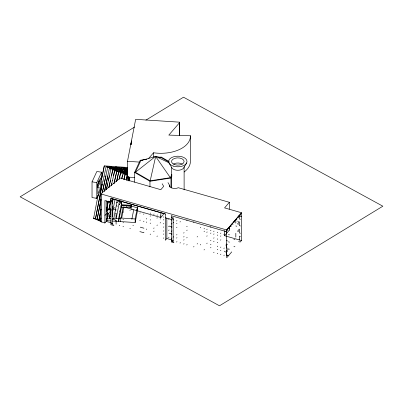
<?xml version="1.0" encoding="UTF-8"?>
<svg xmlns="http://www.w3.org/2000/svg" width="403" height="403" viewBox="0 0 403 403"><rect width="100%" height="100%" fill="white"/><g stroke="black" fill="none" stroke-linecap="round" stroke-linejoin="round"><path stroke-width="0.6" d="M131.579 140.954L131.544 141.891L131.494 141.025M97.728 219.751L100.987 221.086L99.959 221.02L93.637 218.436L93.637 218.119L98.277 194.241M93.637 218.119L95.471 218.864L102.13 184.312L101.778 186.408M95.471 218.864L101.536 187.632M95.471 218.607L97.158 219.297L100.962 199.48M102.271 192.75L105.898 175.985M97.158 219.297L100.962 199.722M102.271 192.992L107.656 167.436L127.293 168.786M97.158 219.056L98.962 219.791L100.982 209.167M104.427 191.42L107.813 175.899M98.962 219.791L100.982 209.394M104.548 191.037L109.379 168.288L127.716 169.547M100.921 217.892L100.559 220.013L98.962 219.564M106.437 189.481L107.52 183.924L106.437 189.748M100.559 220.013L100.921 218.159M108.84 187.541L110.387 180.579M108.84 187.758L112.724 169.794L127.363 170.796M106.251 211.54L108.291 201.037M111.288 185.597L111.651 183.743L111.288 185.823M106.609 209.913L108.17 201.883M106.236 219.67L106.382 218.92L107.143 218.965L108.095 214.043M106.382 218.92L106.236 221.428L104.901 222.985L100.72 221.685L100.72 193.873L120.215 177.99L160.812 189.692L163.678 186.342L162.152 183.733M107.143 218.965L108.216 213.222M108.936 209.535L110.487 201.535M110.729 200.301L111.203 197.843M108.936 209.736L110.487 201.737M107.143 218.764L109.223 218.9L111.016 209.439M112.215 203.288L113.052 198.981M109.223 218.9L111.016 209.666M112.694 201.052L113.052 199.208M112.271 213.671L115.021 199.52M112.528 218.673L113.742 218.753L117.328 200.044M113.742 218.753L116.165 218.658L119.751 200.2M131.197 143.493L131.237 143.015M134.743 177.537L127.489 177.068L127.489 161.311L135.65 119.328L179.572 122.169L179.572 135.715M131.071 144.481L131.171 142.682M131.373 142.566L131.65 141.267M163.678 214.154L160.812 217.499L137.443 210.824L137.463 207.847L131.091 206.029L121.192 205.384L121.661 202.246M121.454 206.9L118.628 221.469L118.628 218.592L121.494 203.832M126.159 179.814L127.116 174.882L125.021 174.736L127.474 174.907L126.33 179.945M131.519 207.822L121.172 207.152L121.489 205.52M120.88 218.486L123.162 206.749M121.706 217.952L123.847 206.941L136.909 210.673M131.852 219.303L133.705 209.756M112.422 221.066L135.166 222.537L135.166 218.95L137.504 206.925M135.166 222.537L137.66 209.706M179.451 135.715L179.572 122.169M127.665 167.467L104.286 165.86L101.324 179.834M102.528 174.721L101.737 178.343M102.649 174.116L104.286 165.86M104.1 176.358L106.039 166.676L127.479 168.147M127.55 170.051L110.885 168.902L108.352 180.897M111.51 175.899L112.608 170.585M127.761 171.562L114.613 170.66L112.467 180.746M113.596 175.834L114.613 170.66M127.625 172.121L116.759 171.376L113.953 183.687M116.759 171.376L114.089 183.36M127.449 172.65L118.684 172.051L116.573 181.491M127.298 173.27L120.603 172.806L119.172 179.295M120.603 172.806L119.303 178.952M127.675 174.156L122.804 173.824L121.721 178.932M125.021 174.736L124.008 179.426M126.587 180.282L127.474 176.358M126.718 179.94L127.474 176.569M150.183 180.791L155.689 156.424L140.823 160.626L135.418 172.267L150.183 180.791L170.353 177.673L171.9 174.343M98.72 180.897L99.193 181.204L98.614 181.159M102.987 181.194L104.1 176.101M109.475 175.753L107.52 184.186M121.721 178.68L122.487 175.36M123.882 179.753L124.9 175.31M102.13 184.569L102.987 180.937M111.651 183.97L112.467 180.519M116.573 181.718L118.684 172.051M99.249 180.982L99.249 184.005L97.778 187.183C96.372 185.209 99.601 182.302 98.906 180.977M92.035 181.864L96.841 171.482L101.596 172.212L101.596 187.919L96.791 198.306L92.035 197.571L92.035 181.864L96.791 182.599L101.596 172.212M100.528 188.09L97.858 193.858L97.858 183.667L100.528 177.899L100.528 188.09L97.607 187.642M97.052 197.893L98.1 195.475M134.587 182.221L134.587 172.398L140.214 160.273L147.009 159.22M135.418 172.267L155.518 156.399M170.963 187.38L170.963 178.025L171.985 175.819M186.695 162.872L183.899 167.588A6.297 3.637 0 0 1 177.819 170.278A6.297 3.637 0 0 1 171.738 167.588L168.948 162.872M107.168 202.039L107.556 201.591L110.795 202.513M112.351 199.042L112.78 198.548M110.437 200.195L112.241 200.709L110.901 202.266L104.901 200.553L104.901 222.985M107.168 209.328L107.611 208.809L110.85 209.736M104.901 215.504L106.236 213.948M107.168 213.217L107.611 212.703M119.369 201.047L119.792 200.548M112.351 209.338L112.78 208.84L116.099 209.792L115.671 210.285M107.168 216.381L107.636 215.837L110.875 216.764M112.351 212.749L112.78 212.25L112.78 216.144L112.351 216.643M119.369 204.684L119.792 204.19M107.168 220.33L107.636 219.786M115.671 213.696L116.099 213.202L116.099 217.091L115.671 217.59M119.369 211.343L119.792 210.845M112.351 219.806L112.78 219.308L116.099 220.255L116.099 224.204M126.119 206.613L126.542 206.119M111.571 223.922L112.241 223.141L112.241 200.709M119.369 214.754L119.792 214.255M112.351 223.751L112.78 223.257M115.671 220.753L116.099 220.255M123.001 212.381L123.424 211.882M119.369 218.643L119.792 218.149M129.877 210.467L130.3 209.973M123.001 219.68L123.424 219.187M119.369 225.756L119.792 225.262M123.001 222.844L123.424 222.35M136.637 209.615L137.06 209.122M123.001 226.793L123.424 226.3M139.826 213.308L140.254 212.814M129.877 228.758L130.3 228.259M132.914 225.675L133.343 225.181M143.544 214.371L143.972 213.877M139.826 220.597L140.254 220.098M150.138 209.832L150.561 209.338M150.138 213.474L150.561 212.975M143.544 221.655L143.972 221.161M146.269 219.025L146.697 218.527M150.138 216.255L150.561 215.756M146.269 222.436L146.697 221.937M153.654 214.477L154.082 213.983M156.938 211.776L157.361 211.278M150.138 220.129L150.561 219.63M156.938 215.414L157.361 214.92M150.138 223.539L150.561 223.045M143.972 232.163L143.544 232.662L139.826 231.599M146.269 229.493L146.697 228.995M156.938 218.194L157.361 217.701M160.147 216.33L160.575 215.837M160.147 219.111L160.575 218.617M153.654 228.436L154.082 227.942M163.422 217.267L163.85 216.774M156.938 225.484L157.361 224.985M150.138 234.541L150.561 234.047M160.147 222.99L160.575 222.491M163.422 220.048L163.85 219.549M153.654 231.599L154.082 231.105M163.422 223.922L163.85 223.428M168.59 219.378L169.069 218.819M163.422 227.332L163.85 226.839M156.938 236.485L157.361 235.992M171.683 219.625L173.159 217.902L171.436 217.408M171.497 220.204L171.975 219.65L165.361 217.822M163.422 231.226L163.85 230.733M173.194 220.058L173.617 219.564M168.59 226.662L169.084 226.083L171.99 226.914L171.497 227.494M171.497 224.083L171.975 223.524M173.194 222.839L173.617 222.34M163.422 234.39L163.85 233.896M176.549 221.015L176.972 220.522M168.59 230.556L169.084 229.977M163.422 238.339L163.85 237.841M176.549 223.796L176.972 223.302M171.497 231.382L171.99 230.808M180.005 222.003L180.433 221.509M166.842 217.968L166.842 238.531L165.361 240.253L165.361 213.933L110.901 198.377L110.901 224.698L113.918 225.559L110.901 222.668M176.549 227.67L176.972 227.176M168.59 237.669L169.038 237.145M171.497 234.546L171.945 234.027L169.038 233.196M186.735 220.285L187.158 219.791M171.497 238.495L171.945 237.971M173.194 237.181L173.617 236.687M176.549 234.974L176.972 234.481M171.683 240.027L173.915 242.697L171.683 242.057L173.159 240.334L173.159 217.902M173.194 241.13L173.617 240.631M176.549 238.138L176.972 237.644M186.735 226.708L187.158 226.209M183.657 233.115L184.085 232.617M176.549 242.087L176.972 241.588M193.576 222.239L194.004 221.746M186.735 230.581L187.158 230.083M183.657 237.004L184.085 236.511M180.005 243.074L180.433 242.581M183.657 240.168L184.085 239.674M186.735 237.886L187.158 237.387M183.657 244.117L184.085 243.624M200.316 227.806L200.739 227.307M186.735 244.994L187.158 244.5M197.132 236.959L197.556 236.465M204.039 228.869L204.462 228.37M204.039 231.649L204.462 231.151M167.986 182.594L169.512 185.204A5.259 3.038 0 0 0 172.429 188.156A5.259 3.038 0 0 0 178.257 187.702L229.367 202.301L224.572 207.898L241.468 212.724L241.468 240.536L240.183 242.032L238.591 241.619M206.734 229.639L207.162 229.141M210.532 227.08L210.955 226.587M193.576 246.948L194.004 246.455M206.734 232.42L207.162 231.921M197.132 244.017L197.556 243.523M210.532 230.723L210.955 230.224M206.734 236.294L207.162 235.795M200.316 244.928L200.739 244.43M210.532 233.503L210.955 233.005M213.625 231.604L214.048 231.11M213.625 234.385L214.048 233.891M206.734 243.598L207.162 243.1M217.353 232.672L217.776 232.173M210.532 240.787L210.955 240.294M213.625 238.264L214.048 237.765M204.039 249.941L204.462 249.442M217.353 235.453L217.776 234.954M210.532 244.681L210.955 244.183M220.471 233.559L220.899 233.065M213.625 241.674L214.048 241.175M217.353 239.327L217.776 238.828M210.532 247.845L210.955 247.346M220.471 236.339L220.899 235.846M231.76 251.86L226.698 257.769L226.698 229.962L241.468 212.724M225.715 231.327L226.698 231.7L171.683 215.867M236.863 219.831L235.82 219.534L233.891 221.781L234.939 222.078M240.43 215.67L239.387 215.373L237.558 217.504L238.601 217.806M226.698 230.309L241.468 213.076M223.841 234.521L224.264 234.027M217.353 242.737L217.776 242.238M220.471 240.218L220.899 239.72M241.468 240.536L224.572 235.71L229.529 229.927M217.353 246.631L217.776 246.132M213.625 252.676L214.048 252.182M217.353 249.795L217.776 249.296M220.471 247.518L220.899 247.024M217.353 253.739L217.776 253.245M220.471 250.681L220.899 250.187M225.715 245.034L226.698 245.407M223.841 248.48L224.264 247.986M220.471 254.631L220.899 254.137M227.594 255.366L226.546 255.064L226.546 251.119L228.446 248.903L229.488 249.2M223.841 255.593L224.264 255.099M148.682 158.389L153.548 152.762A29.469 17.017 0 0 0 190.377 135.771L190.377 160.983A29.469 17.017 0 0 1 184.116 172M179.451 122.799L168.817 135.101L190.377 135.771M93.637 218.436L93.929 218.199L95.556 218.864M109.178 208.049L110.054 208.406L107.666 210.351L106.795 209.993M119.726 200.528L117.308 202.492L116.437 202.135M106.795 213.716L107.666 214.074L110.054 212.129L110.054 208.406M134.617 127.021L20.15 196.8L219.484 305.791L382.85 206.2L183.516 97.209L145.901 120.139M158.747 157.407L161.215 157.024L169.169 161.613M140.823 160.626L142.657 160.339M134.587 172.398L149.961 181.274L170.963 178.025M131.242 143.372L131.04 144.38M131.197 143.589L131 144.596M127.489 161.311L139.418 162.082M121.192 204.674L131.091 205.313L131.559 205.449L131.559 206.16L121.172 205.49L121.172 207.152M131.071 209.006L132.249 209.081M135.166 218.95L120.26 217.983L120.28 221.574M118.628 218.592L116.165 218.658M109.223 218.668L110.79 218.774M106.382 220.673L111.213 220.985M109.238 166.515L111.092 166.641M115.424 166.938L116.663 167.023M121.615 167.366L122.85 167.452M107.878 167.059L106.039 166.933L106.039 166.676M110.941 167.27L113.394 167.436M117.066 167.688L119.515 167.86M123.192 168.111L125.031 168.237M110.115 167.85L107.656 167.436M113.183 168.061L116.25 168.268M119.318 168.479L121.771 168.65M124.839 168.862L127.293 169.028M111.213 168.645L109.379 168.288M114.88 168.897L117.328 169.064M120.381 169.275L122.829 169.441M126.497 169.693L127.716 169.779M112.739 169.3L115.208 169.467M118.91 169.723L120.759 169.849M124.462 170.101L126.93 170.273M116.386 170.262L112.724 169.794M119.434 170.469L122.482 170.681M124.925 170.847L127.363 171.013M114.613 170.887L117.117 171.058M120.25 171.275L123.378 171.492M126.512 171.703L127.761 171.789M116.759 171.577L120.986 171.869M124.003 172.076L127.021 172.282M121.817 172.489L124.945 172.706M120.603 173.018L121.817 173.104M124.255 173.27L127.298 173.476M125.847 174.282L122.804 173.824M99.234 181.023L99.153 181.184M98.649 183.914L99.249 184.005M155.618 156.384L160.993 157.502L168.902 162.071M239.055 216.028L241.468 216.718M240.43 219.308L239.387 219.01L239.387 215.373M237.558 221.146L238.601 221.443M238.601 224.224L237.558 223.927L239.387 221.791L239.387 225.665L240.43 225.967M233.105 224.219L232.057 223.922L230.194 226.103L231.236 226.4M235.82 225.957L236.863 226.254M229.488 228.441L228.446 228.143L226.546 230.355L227.594 230.652M238.601 231.513L237.558 231.211L239.387 229.075L239.387 232.969L240.43 233.266M100.72 193.873L226.698 229.962M240.43 236.43L239.387 236.133L239.387 240.082M121.595 203.314L120.215 202.921L120.215 201.052M228.446 234.561L229.488 234.858M129.907 207.354L131.091 207.691L131.091 205.313M233.891 239.382L234.939 239.679M226.546 240.651L227.594 240.949M228.446 241.845L229.488 242.148M227.594 244.359L226.546 244.062L226.546 247.956L227.594 248.253M233.891 246.495L234.939 246.792M226.546 251.119L227.594 251.417M140.254 227.156L143.972 228.219M166.842 238.531L172.01 240.007M111.037 222.799L106.236 221.428L106.236 200.86M110.901 198.377L165.361 214.048M118.85 203.888L119.726 204.245M109.178 201.727L110.054 202.084M116.437 205.857L117.308 206.215M114.14 207.726L115.016 208.084M106.795 207.419L107.666 207.777M155.689 156.424L169.069 162.827M224.264 251.15L225.715 252.092M226.698 254.797L228.31 255.885M155.664 156.485L170.353 177.673M131.544 142.153L131.574 142.576M235.82 219.534L235.82 223.176M235.82 233.241L235.82 237.135M229.367 202.301L229.367 209.112M229.367 226.405L229.367 230.108M226.546 231.569L226.546 233.997M224.572 230.697L224.572 235.71M184.116 166.646L184.116 189.853M171.683 215.469L171.683 242.057M171.522 167.27L171.522 187.969M169.512 185.204L169.512 187.057M160.812 212.557L160.812 217.499M153.548 152.762L153.548 157.069M149.961 181.274L149.961 186.886M131.04 143L131.04 143.282M129.439 177.134L129.439 180.866M129.167 177.285L129.167 181.023M128.34 176.438L128.34 180.171M128.068 176.595L128.068 180.947M121.091 200.593L121.091 203.681M112.472 200.11L112.472 203.858M112.472 206.437L112.472 210.154M110.885 168.902L110.885 169.169M107.611 208.809L107.666 214.074M107.556 201.591L107.556 205.465M101.596 194.231L101.596 222.043M99.959 219.973L99.959 221.02M96.791 182.599L96.791 198.457L96.005 198.18M173.366 164.076A6.297 3.637 0 0 1 182.272 164.076M173.225 166.091A9.188 5.304 0 0 0 187.007 161.497A9.188 5.304 0 0 0 173.225 156.908A9.188 5.304 0 0 0 173.225 166.091M174.67 164.646A6.297 3.637 0 0 0 184.116 161.497A6.297 3.637 0 0 0 174.67 158.354A6.297 3.637 0 0 0 174.67 164.646"/></g></svg>
